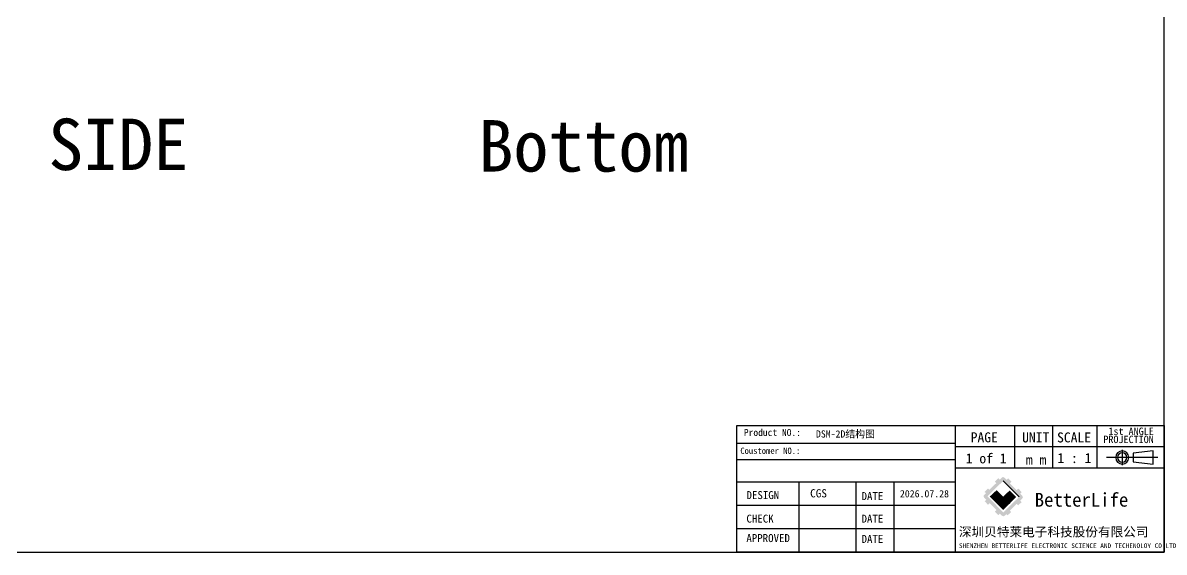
# Model space of a CAD drawing. Header units: millimetres. Extents: x 0 to 197, y 32 to 149.
# Drawn here: x 86.2 to 197, y 31.7 to 83.2 of the extents above; entities that cross this region are included whole.
import ezdxf
from ezdxf.enums import TextEntityAlignment as Align

# ---------------------------------------------------------------- set-up
doc = ezdxf.new("R2010")
doc.units = ezdxf.units.MM
doc.header["$LTSCALE"] = 16.335
doc.layers.get('0').update_dxf_attribs({"linetype": 'CONTINUOUS'})
doc.layers.add('', color=7, linetype='CONTINUOUS', lineweight=9)
doc.layers.add('_115479', color=7, linetype='CONTINUOUS')
doc.layers.add('图框', color=7, linetype='CONTINUOUS')
doc.styles.get("Standard").update_dxf_attribs({"font": 'SimSun.ttf', "height": 1.5})

msp = doc.modelspace()

# ---------------------------------------------------------------- hatches: boundary and pattern name
at = {"layer": ''}
h = msp.add_hatch(color=160, dxfattribs=at)
edge = h.paths.add_edge_path()
edge.add_line((181.4, 38.64), (181.404, 39.008))
edge.add_arc((181.402, 38.816), 0.192, 89.44464, 134.44464)
edge.add_line((181.267, 38.953), (181.062, 38.752))
edge.add_line((181.062, 38.752), (180.91, 38.9))
edge.add_line((180.91, 38.9), (180.582, 38.566))
edge.add_line((180.582, 38.566), (180.727, 38.424))
edge.add_line((180.727, 38.424), (180.053, 37.762))
edge.add_line((180.053, 37.762), (179.921, 37.892))
edge.add_line((179.921, 37.892), (179.593, 37.557))
edge.add_line((179.593, 37.557), (179.719, 37.434))
edge.add_line((179.719, 37.434), (179.557, 37.276))
edge.add_arc((179.691, 37.138), 0.192, 134.44464, 179.44464)
edge.add_line((179.499, 37.14), (179.868, 37.137))
edge.add_line((179.868, 37.137), (181.4, 38.64))
h = msp.add_hatch(color=150, dxfattribs=at)
edge = h.paths.add_edge_path()
edge.add_line((181.387, 38.627), (181.391, 38.996))
edge.add_arc((181.389, 38.804), 0.192, 44.44464, 89.44464, ccw=False)
edge.add_line((181.526, 38.938), (181.725, 38.735))
edge.add_line((181.725, 38.735), (181.88, 38.888))
edge.add_line((181.88, 38.888), (182.208, 38.553))
edge.add_line((182.208, 38.553), (182.053, 38.401))
edge.add_line((182.053, 38.401), (182.714, 37.727))
edge.add_line((182.714, 37.727), (182.869, 37.879))
edge.add_line((182.869, 37.879), (183.197, 37.545))
edge.add_line((183.197, 37.545), (183.042, 37.392))
edge.add_line((183.042, 37.392), (183.241, 37.189))
edge.add_arc((183.104, 37.055), 0.192, -1.62122, 44.44464, ccw=False)
edge.add_line((183.296, 37.05), (182.927, 37.057))
edge.add_line((182.927, 37.057), (181.387, 38.627))
for color, points in [(150, [(181.398, 37.097), (180.762, 37.745), (180.139, 37.134), (180.775, 36.486)]), (151, [(181.398, 37.097), (182.02, 37.707), (182.656, 37.059), (182.033, 36.449)]), (155, [(181.398, 37.097), (182.033, 36.449), (181.411, 35.838), (180.775, 36.486)])]:
    msp.add_hatch(color=color, dxfattribs=at).paths.add_polyline_path(points)
h = msp.add_hatch(color=150, dxfattribs=at)
edge = h.paths.add_edge_path()
edge.add_line((179.868, 37.137), (179.499, 37.14))
edge.add_arc((179.691, 37.138), 0.192, 179.44464, 224.44464)
edge.add_line((179.554, 37.004), (179.753, 36.801))
edge.add_line((179.753, 36.801), (179.598, 36.649))
edge.add_line((179.598, 36.649), (179.926, 36.314))
edge.add_line((179.926, 36.314), (180.081, 36.467))
edge.add_line((180.081, 36.467), (180.742, 35.793))
edge.add_line((180.742, 35.793), (180.587, 35.64))
edge.add_line((180.587, 35.64), (180.915, 35.306))
edge.add_line((180.915, 35.306), (181.07, 35.458))
edge.add_line((181.07, 35.458), (181.269, 35.255))
edge.add_arc((181.406, 35.39), 0.192, 224.44464, 270.5105)
edge.add_line((181.408, 35.198), (181.408, 35.566))
edge.add_line((181.408, 35.566), (179.868, 37.137))
h = msp.add_hatch(color=160, dxfattribs=at)
edge = h.paths.add_edge_path()
edge.add_line((182.94, 37.069), (183.309, 37.066))
edge.add_arc((183.117, 37.068), 0.192, 314.44464, 359.44464, ccw=False)
edge.add_line((183.251, 36.93), (183.046, 36.729))
edge.add_line((183.046, 36.729), (183.191, 36.574))
edge.add_line((183.191, 36.574), (182.85, 36.253))
edge.add_line((182.85, 36.253), (182.711, 36.401))
edge.add_line((182.711, 36.401), (182.037, 35.74))
edge.add_line((182.037, 35.74), (182.164, 35.605))
edge.add_line((182.164, 35.605), (181.823, 35.284))
edge.add_line((181.823, 35.284), (181.703, 35.412))
edge.add_line((181.703, 35.412), (181.541, 35.253))
edge.add_arc((181.406, 35.39), 0.192, 269.44464, 314.44464, ccw=False)
edge.add_line((181.404, 35.198), (181.408, 35.566))
edge.add_line((181.408, 35.566), (182.94, 37.069))

# ---------------------------------------------------------------- linework, layer by layer
at = {"layer": '', "color": 1}
for p, q in [((182.94, 37.069), (181.4, 38.64)), ((180.139, 37.134), (181.411, 35.838)), ((181.398, 37.097), (180.775, 36.486)), ((181.398, 37.097), (182.033, 36.449))]:
    msp.add_line(p, q, dxfattribs=at)
at = {"color": 7, "linetype": 'Continuous'}
msp.add_lwpolyline([(0, 31.7), (197.034, 31.7), (197.034, 149.093), (0, 149.093)], close=True, dxfattribs=at)
at = {"layer": '图框', "color": 0}
msp.add_line((176.756, 40.697), (155.537, 40.697), dxfattribs=at)
at = {"layer": '图框'}
msp.add_line((197.034, 31.7), (177.584, 31.7), dxfattribs=at)
at = {"layer": '图框', "lineweight": 30}
msp.add_lwpolyline([(155.537, 44.023), (197.034, 44.023), (197.034, 31.7), (155.537, 31.7)], close=True, dxfattribs=at)
for points in [[(176.756, 31.7), (176.756, 44.023)], [(182.52, 39.886), (182.52, 44.035)], [(186.228, 39.874), (186.228, 44.023)], [(190.538, 39.874), (190.538, 44.023)], [(176.756, 42.281), (155.537, 42.281)], [(197.034, 41.944), (176.756, 41.944)], [(197.034, 39.866), (176.756, 39.866)], [(176.756, 38.497), (155.537, 38.497)], [(161.573, 31.7), (161.573, 38.497)], [(167.13, 31.7), (167.13, 38.497)], [(170.808, 31.7), (170.808, 38.497)], [(176.756, 36.232), (155.537, 36.232)], [(176.756, 33.966), (155.537, 33.966)]]:
    msp.add_lwpolyline(points, dxfattribs=at)
at = {"layer": '图框', "lineweight": 30, "flags": 128}
for points in [[(193.599, 40.912, 1), (192.323, 40.912, 1)], [(193.414, 40.912, 1), (192.508, 40.912, 1)]]:
    msp.add_lwpolyline(points, format="xyb", close=True, dxfattribs=at)
for points in [[(192.961, 41.664), (192.961, 40.16)], [(196.42, 40.912), (191.441, 40.912)]]:
    msp.add_lwpolyline(points, dxfattribs=at)
msp.add_lwpolyline([(194.023, 41.342), (194.023, 40.483), (195.956, 40.268), (195.956, 41.557)], close=True, dxfattribs=at)

# ---------------------------------------------------------------- texts
at = {"layer": '', "color": 0, "attachment_point": 1}
for s, insert, char_height, width in [('BetterLife', (184.457, 37.464), 1.3364, 16.05982), ('深圳贝特莱电子科技股份有限公司', (177.097, 34.13), 0.9, 74.42193), ('SHENZHEN BETTERLIFE ELECTRONIC SCIENCE AND TECHENOLOY CO.LTD', (177.097, 32.558), 0.45, 74.42193)]:
    msp.add_mtext(s, dxfattribs=dict(at, insert=insert, char_height=char_height, width=width))
at = {"color": 0, "attachment_point": 1}
for s, width, insert, char_height in [('CGS', 3.68899, (162.643, 37.828), 0.8), ('2026.07.28', 2.48226, (171.367, 37.736), 0.7)]:
    msp.add_mtext_dynamic_manual_height_columns(s, width=width, gutter_width=12.5, heights=[0], dxfattribs=dict(at, insert=insert, char_height=char_height))
at = {"layer": '_115479', "color": 6, "char_height": 5, "attachment_point": 1}
for s, insert in [('{\\C7;SIDE}', (88.635, 73.862)), ('{\\C7;Bottom}', (130.423, 73.714))]:
    msp.add_mtext_dynamic_manual_height_columns(s, width=13.96274, gutter_width=7.5, heights=[0], dxfattribs=dict(at, insert=insert))
at = {"layer": '图框', "lineweight": 30}
for s, height, p in [('Product NO.:', 0.68027, (156.202, 43.003)), ('PAGE', 0.9718, (178.235, 42.386)), ('Coustomer NO.: ', 0.61224, (155.862, 41.26)), ('DESIGN', 0.7775, (156.462, 36.865)), ('DATE', 0.7775, (167.637, 36.77)), ('CHECK', 0.7775, (156.454, 34.576)), ('DATE', 0.7775, (167.637, 34.57)), ('APPROVED', 0.7775, (156.449, 32.684)), ('DATE', 0.7775, (167.637, 32.599))]:
    msp.add_text(s, height=height, dxfattribs=at).set_placement(p)
at = {"layer": '图框'}
for s, p in [('UNIT', (184.556, 42.856)), ('SCALE', (188.282, 42.861)), ('1 of 1', (179.746, 40.844)), ('1 : 1', (188.313, 40.844)), ('m m', (184.592, 40.686))]:
    msp.add_text(s, height=0.9718, dxfattribs=at).set_placement(p, align=Align.MIDDLE)
for s, p in [(' 1st ANGLE', (191.126, 43.099)), ('PROJECTION', (191.126, 42.309))]:
    msp.add_text(s, height=0.7199, dxfattribs=at).set_placement(p)
at = {"layer": '图框', "insert": (163.208, 43.547), "char_height": 0.7, "attachment_point": 1}
msp.add_mtext('DSM-2D结构图', dxfattribs=at)

doc.saveas('drawing.dxf')
